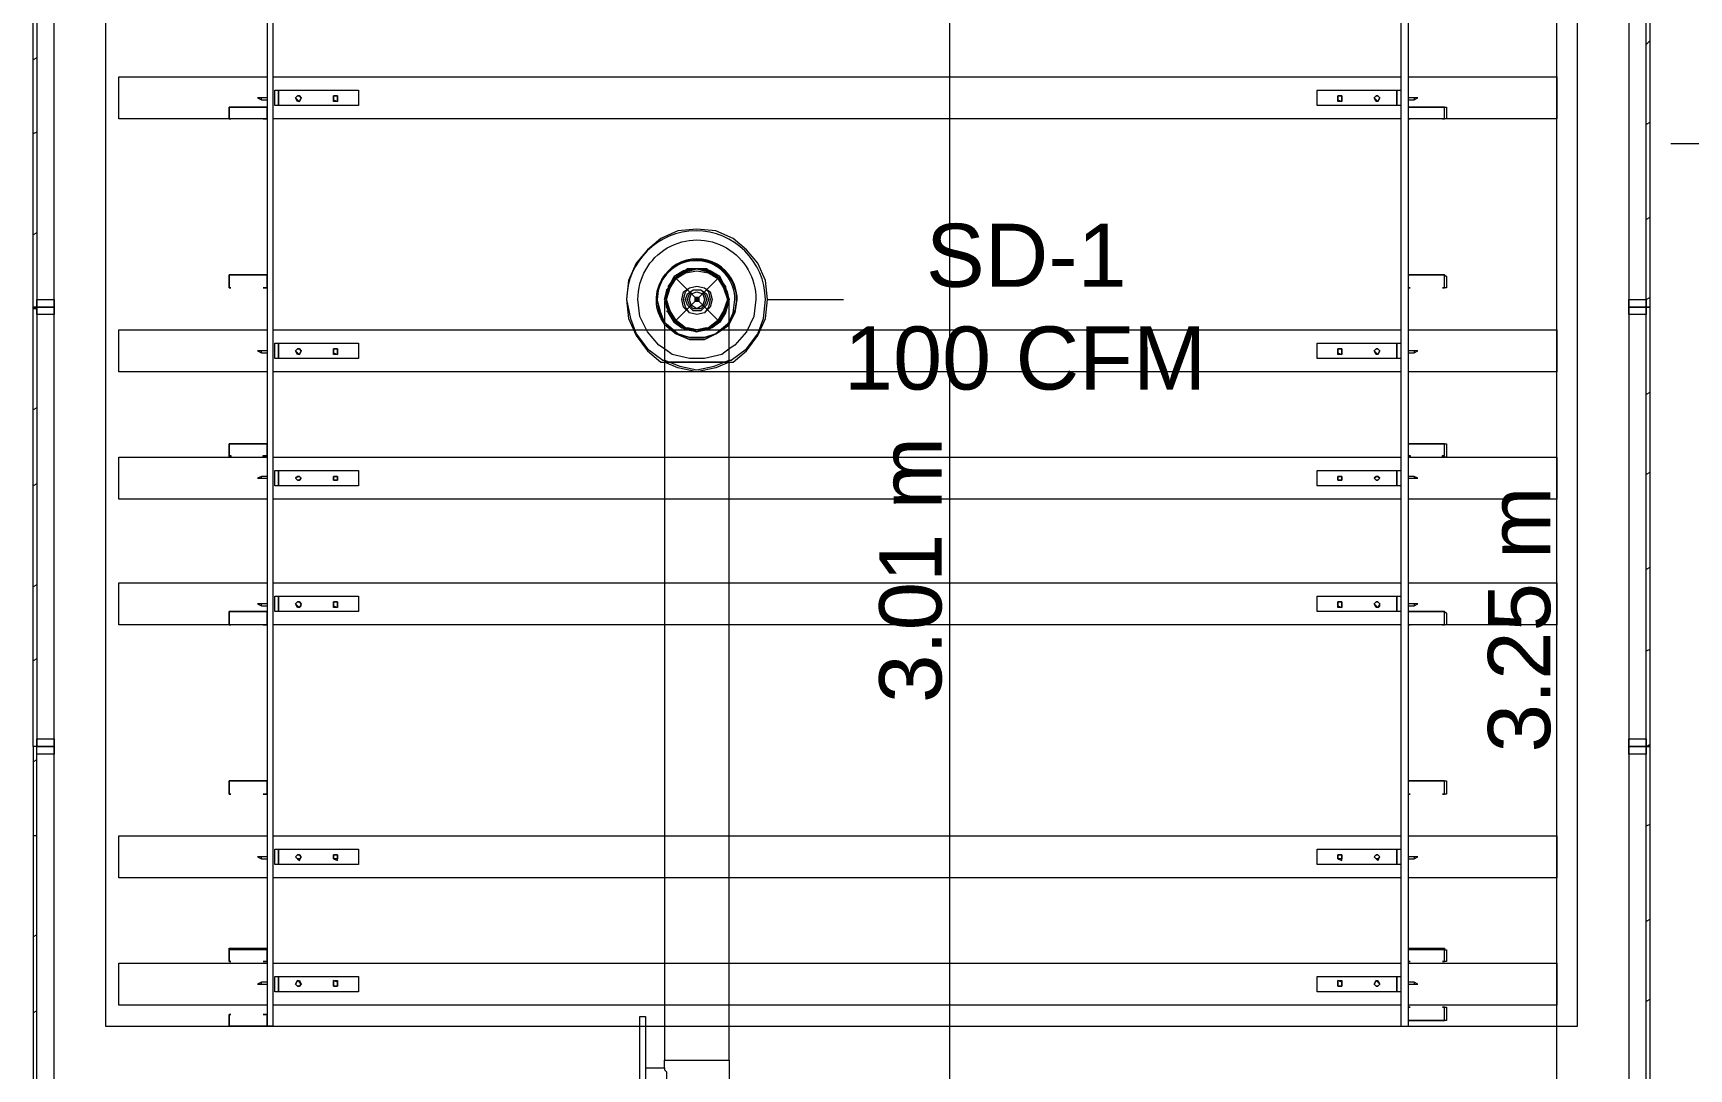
# Model space of a CAD drawing. Header units: metres. Extents: x -2 to 237, y -8 to 52.
# Drawn here: x 48.51 to 52.498, y 38.841 to 41.336 of the extents above; entities that cross this region are included whole.
import ezdxf

# ---------------------------------------------------------------- set-up
doc = ezdxf.new("R2010")
doc.units = ezdxf.units.M
doc.layers.add('HVAC - Ductos', color=5, linetype='Continuous', lineweight=0)
doc.layers.add('PDF2_Text', color=7, linetype='Continuous', lineweight=0)
doc.layers.add('PDF2_Geometry', color=7, linetype='Continuous', lineweight=0, true_color=0xaaaaaa)
doc.styles.add('PDF Helvetica', font='')
doc.styles.get('PDF Helvetica').set_extended_font_data('Helvetica')

msp = doc.modelspace()

# ---------------------------------------------------------------- linework, layer by layer
at = {"layer": 'HVAC - Ductos', "lineweight": 0}
for points in [[(50.7183, 38.3029), (50.7183, 41.7896)], [(52.1798, 38.0646), (52.1798, 41.7896)], [(52.4547, 41.0703), (53.7055, 41.0703), (55.8635, 41.0703)], [(49.9852, 38.8435), (50.031, 38.8435), (50.031, 38.8619), (50.0356, 38.8619), (50.0448, 38.8619), (50.0539, 38.8619), (50.0722, 38.8619), (50.0906, 38.8619), (50.1089, 38.8619), (50.1272, 38.8619), (50.1456, 38.8619), (50.1639, 38.8619), (50.1731, 38.8619), (50.1822, 38.8619), (50.1868, 38.8619), (50.1868, 40.5433), (50.1959, 40.5433), (50.2281, 40.5709), (50.2555, 40.6075), (50.2739, 40.6487), (50.2785, 40.6946), (50.2739, 40.7404), (50.2555, 40.7816), (50.2281, 40.8137), (50.1959, 40.8412), (50.1547, 40.8595), (50.1089, 40.8641), (50.0631, 40.8595), (50.0218, 40.8412), (49.9898, 40.8137), (49.9623, 40.7816), (49.944, 40.7404), (49.9394, 40.6946), (49.9486, 40.6487), (49.9623, 40.6121), (49.9898, 40.5755), (50.0264, 40.5479), (50.031, 40.5479)], [(50.0402, 40.7266), (50.0402, 40.7221), (50.0356, 40.7175), (50.0402, 40.7221), (50.0402, 40.7266), (50.0448, 40.7312), (50.0539, 40.7495), (50.0722, 40.7587), (50.0768, 40.7633), (50.0814, 40.7633), (50.0906, 40.7679), (50.1089, 40.7679), (50.1272, 40.7679), (50.1364, 40.7633), (50.141, 40.7633)], [(50.1639, 40.7495), (50.1364, 40.7633), (50.1089, 40.7679), (50.1272, 40.7679), (50.1456, 40.7587), (50.1639, 40.7495), (50.141, 40.7633), (50.1364, 40.7633), (50.1089, 40.7679), (50.0814, 40.7633), (50.0768, 40.7633), (50.0539, 40.7495), (50.0402, 40.7221), (50.0402, 40.7266), (50.0539, 40.7449)], [(50.0768, 40.7633), (50.0814, 40.7633)], [(50.086, 40.7633), (50.1089, 40.7679), (50.1318, 40.7633)], [(50.1364, 40.7633), (50.141, 40.7633), (50.1456, 40.7587), (50.1639, 40.7495), (50.1731, 40.7312), (50.1776, 40.7266), (50.1776, 40.7221), (50.1776, 40.7175), (50.1776, 40.7221), (50.1776, 40.7266)], [(50.0356, 40.7175), (50.031, 40.6946), (50.0402, 40.6625), (50.0539, 40.6395), (50.0722, 40.6259), (50.0906, 40.6213), (50.1089, 40.6167), (50.1364, 40.6259), (50.1639, 40.6395), (50.1731, 40.6579), (50.1822, 40.6762), (50.1822, 40.6854), (50.1868, 40.6946), (50.1822, 40.7129), (50.1731, 40.7312), (50.1639, 40.7495), (50.1776, 40.7221), (50.1868, 40.6946), (50.1776, 40.7175), (50.1822, 40.6946), (50.1776, 40.6671), (50.1776, 40.6625), (50.1639, 40.6395), (50.1456, 40.6259), (50.1272, 40.6213), (50.1089, 40.6167), (50.0814, 40.6259), (50.0539, 40.6395), (50.0448, 40.6579), (50.0356, 40.6762), (50.0356, 40.6854), (50.031, 40.6946), (50.0402, 40.6625), (50.0356, 40.6671)], [(50.0402, 40.7221), (50.031, 40.6946), (50.0356, 40.7129), (50.0448, 40.7312), (50.0539, 40.7495)], [(50.0402, 40.7221), (50.0356, 40.7129), (50.031, 40.6946), (50.0356, 40.6854)], [(50.0448, 40.7266), (50.0585, 40.7449), (50.0768, 40.7587)], [(50.141, 40.7587), (50.1593, 40.7449), (50.1731, 40.7266)], [(50.1776, 40.7221), (50.1776, 40.7266), (50.1639, 40.7449)], [(50.1822, 40.6854), (50.1868, 40.6946), (50.1822, 40.7129), (50.1776, 40.7221)], [(50.031, 40.6946), (50.031, 40.6946)], [(50.031, 40.69), (50.031, 40.6854), (50.031, 40.6671), (50.031, 40.6395), (50.031, 40.6029), (50.031, 40.5617), (50.031, 40.5433), (50.0356, 40.5433), (50.0448, 40.5433), (50.0539, 40.5433), (50.0722, 40.5433), (50.0906, 40.5433), (50.1089, 40.5433), (50.1272, 40.5433), (50.1456, 40.5433), (50.1639, 40.5433), (50.1731, 40.5433), (50.1822, 40.5433), (50.1868, 40.5433), (50.1868, 40.5846), (50.1868, 40.6259), (50.1868, 40.6579), (50.1868, 40.6808), (50.1868, 40.69)], [(50.0402, 40.6671), (50.0356, 40.6946), (50.0402, 40.7175)], [(50.1868, 40.6946), (50.1776, 40.6625), (50.1868, 40.6946)], [(50.2785, 40.6946), (50.4617, 40.6946)], [(50.0402, 40.6625), (50.0402, 40.6625)], [(50.0814, 40.6213), (50.0539, 40.6395), (50.0402, 40.6625)], [(50.1731, 40.6625), (50.1593, 40.6395), (50.141, 40.6259), (50.1364, 40.6213), (50.1089, 40.6167), (50.0814, 40.6213), (50.0768, 40.6259), (50.0585, 40.6395), (50.0448, 40.6625)], [(50.1776, 40.6625), (50.1639, 40.6395), (50.1364, 40.6213)], [(50.1776, 40.6625), (50.1776, 40.6625)], [(50.0814, 40.6213), (50.0814, 40.6213)], [(50.1318, 40.6259), (50.1089, 40.6213), (50.086, 40.6259)], [(50.1364, 40.6213), (50.1364, 40.6213)], [(50.1868, 40.5755), (50.1685, 40.5617), (50.1272, 40.5525), (50.0906, 40.5525), (50.0494, 40.5617), (50.031, 40.5755)], [(50.031, 40.5479), (50.0676, 40.5342), (50.1089, 40.5251), (50.1501, 40.5342), (50.1868, 40.5479)], [(50.1868, 40.5433), (50.1547, 40.5297), (50.1089, 40.5205), (50.0631, 40.5297), (50.031, 40.5433)], [(50.1868, 40.5433), (50.1822, 40.5433), (50.1731, 40.5433), (50.1639, 40.5433), (50.1456, 40.5433), (50.1272, 40.5433), (50.1089, 40.5433), (50.0906, 40.5433), (50.0722, 40.5433), (50.0539, 40.5433), (50.0448, 40.5433), (50.0356, 40.5433), (50.031, 40.5433)], [(50.031, 38.8435), (50.031, 38.839), (50.0356, 38.8344), (50.0356, 38.8298), (50.0356, 38.8206), (50.0356, 38.8115), (50.0356, 38.8023), (50.0356, 38.7977), (50.031, 38.7931), (50.031, 38.7886)]]:
    msp.add_lwpolyline(points, dxfattribs=at)
for points in [[(50.1868, 40.5479), (50.1914, 40.5479), (50.2281, 40.5755), (50.2555, 40.6121), (50.2693, 40.6487), (50.2739, 40.6946, 0.986375), (49.9394, 40.6946), (49.944, 40.6487), (49.9623, 40.6075), (49.9898, 40.5709), (50.0218, 40.5433), (50.031, 40.5433), (50.031, 38.8619), (50.0356, 38.8619), (50.0448, 38.8619), (50.0539, 38.8619), (50.0722, 38.8619), (50.0906, 38.8619), (50.1089, 38.8619), (50.1272, 38.8619), (50.1456, 38.8619), (50.1639, 38.8619), (50.1731, 38.8619), (50.1822, 38.8619), (50.1868, 38.8619), (50.1868, 38.7703)], [(50.031, 40.5755), (50.0173, 40.5846), (49.9898, 40.6167), (49.9714, 40.6533), (49.9669, 40.6946, -1.008107), (50.2509, 40.6946), (50.2463, 40.6533), (50.2281, 40.6167), (50.2005, 40.5846), (50.1868, 40.5755)]]:
    msp.add_lwpolyline(points, format="xyb", dxfattribs=at)
msp.add_lwpolyline([(50.1868, 40.6395), (50.1959, 40.6625), (50.2005, 40.6946, 1.372032), (50.031, 40.6395), (50.0218, 40.6625), (50.0127, 40.6946), (50.0173, 40.6625), (50.031, 40.635, -1.386499), (50.2051, 40.6946, 1.018371), (50.0127, 40.6946, -1.351828)], format="xyb", close=True, dxfattribs=at)
for points in [[(50.1776, 40.6762), (50.1731, 40.6579), (50.1593, 40.6395), (50.1456, 40.6304), (50.1272, 40.6213), (50.1089, 40.6213), (50.0906, 40.6213), (50.0722, 40.6304), (50.0585, 40.6395), (50.0448, 40.6579), (50.0356, 40.6762), (50.0356, 40.6946), (50.0356, 40.7129), (50.0448, 40.7312), (50.0585, 40.7449), (50.0722, 40.7587), (50.0906, 40.7633), (50.1089, 40.7679), (50.1272, 40.7633), (50.1456, 40.7587), (50.1593, 40.7449), (50.1731, 40.7312), (50.1776, 40.7129), (50.1822, 40.6946)], [(50.0448, 40.7221), (50.0585, 40.7449), (50.0814, 40.7587), (50.1089, 40.7633), (50.1364, 40.7587), (50.1593, 40.7449), (50.1731, 40.7221), (50.1822, 40.6946), (50.1731, 40.6671), (50.1593, 40.6441), (50.1364, 40.6259), (50.1089, 40.6213), (50.0814, 40.6259), (50.0585, 40.6441), (50.0448, 40.6671), (50.0356, 40.6946)], [(50.0722, 40.7587), (50.0906, 40.7679), (50.1089, 40.7679), (50.0814, 40.7633), (50.0539, 40.7495)], [(50.0768, 40.7129), (50.0906, 40.7221), (50.1089, 40.7266), (50.1272, 40.7221), (50.141, 40.7129), (50.1456, 40.6946), (50.141, 40.6762), (50.1272, 40.6625), (50.1089, 40.6579), (50.0906, 40.6625), (50.0768, 40.6762), (50.0722, 40.6946)], [(50.0814, 40.7129), (50.0906, 40.7221), (50.1089, 40.7266), (50.1272, 40.7221), (50.1364, 40.7129), (50.141, 40.6946), (50.1364, 40.6762), (50.1272, 40.6625), (50.1089, 40.6579), (50.0906, 40.6625), (50.0814, 40.6762), (50.0768, 40.6946)], [(50.086, 40.7083), (50.0997, 40.7175), (50.1181, 40.7175), (50.1318, 40.7083), (50.1364, 40.6946), (50.1318, 40.6808), (50.1181, 40.6671), (50.0997, 40.6671), (50.086, 40.6808), (50.0814, 40.6946)], [(50.0906, 40.7083), (50.0997, 40.7175), (50.1181, 40.7175), (50.1272, 40.7083), (50.1318, 40.6946), (50.1272, 40.6808), (50.1181, 40.6717), (50.0997, 40.6717), (50.0906, 40.6808), (50.086, 40.6946)], [(50.0952, 40.7083), (50.1089, 40.7129), (50.1227, 40.7083), (50.1272, 40.6946), (50.1227, 40.6808), (50.1089, 40.6717), (50.0952, 40.6808), (50.0906, 40.6946)], [(50.1043, 40.6992), (50.1043, 40.6946), (50.1043, 40.6992), (50.1135, 40.6992), (50.1135, 40.6946), (50.1135, 40.6992)], [(50.1135, 40.69), (50.1135, 40.6946), (50.1135, 40.69), (50.1043, 40.69), (50.1043, 40.6946), (50.1043, 40.69)], [(50.1868, 40.635), (50.2005, 40.6625), (50.2051, 40.6946), (50.2005, 40.6625)], [(50.0356, 40.635), (50.0631, 40.6121), (50.0906, 40.6029), (50.1272, 40.6029), (50.1547, 40.6121), (50.1822, 40.635), (50.1868, 40.6395), (50.1822, 40.635), (50.1547, 40.6121), (50.1272, 40.6029), (50.0906, 40.6029), (50.0631, 40.6121), (50.0356, 40.635), (50.031, 40.6395)], [(50.1822, 40.6304), (50.1547, 40.6121), (50.1272, 40.5983), (50.0906, 40.5983), (50.0585, 40.6121), (50.0356, 40.6304), (50.031, 40.635), (50.0356, 40.6304), (50.0585, 40.6121), (50.0906, 40.5983), (50.1272, 40.5983), (50.1547, 40.6121), (50.1822, 40.6304), (50.1868, 40.635)], [(49.9714, 38.9673), (49.9852, 38.9673), (49.9852, 38.7886), (49.9714, 38.7886)]]:
    msp.add_lwpolyline(points, close=True, dxfattribs=at)
at = {"layer": 'PDF2_Geometry', "lineweight": 0}
for points in [[(52.3539, 42.7884), (52.3539, 37.5011), (52.3402, 37.5011), (52.3402, 34.5276), (52.3402, 37.5011), (52.2486, 37.5011), (52.2486, 34.5276), (52.2486, 37.5011), (52.2302, 37.5011), (52.2302, 34.5276), (52.2256, 34.5368), (48.6885, 34.5368), (48.6885, 37.5011), (48.684, 37.5011), (48.684, 34.5276), (48.684, 37.5057), (48.5603, 37.5057), (48.5603, 42.7884)], [(49.0872, 42.7884), (49.0735, 42.7884), (48.6885, 42.7884), (49.0735, 42.7884), (49.0735, 38.9443), (48.9818, 38.9443), (48.9818, 38.9719), (48.9818, 38.9443)], [(49.0872, 42.7884), (49.0872, 38.9443), (49.0735, 38.9443)], [(52.4043, 41.3177), (52.3952, 41.3085)], [(48.5191, 41.2764), (48.5099, 41.2719)], [(49.0735, 41.1298), (48.7161, 41.1298), (48.7161, 41.2306), (49.0735, 41.2306)], [(49.0872, 41.2306), (51.8041, 41.2306)], [(51.8225, 41.2306), (52.1798, 41.2306), (52.1798, 41.1298), (51.8225, 41.1298)], [(49.0735, 41.1802), (49.0597, 41.1802), (49.0505, 41.1802), (49.0597, 41.1757), (49.0735, 41.1757)], [(49.0597, 41.1757), (49.0597, 41.1802)], [(49.1009, 41.1848), (49.1009, 41.1848)], [(49.1009, 41.1757), (49.1009, 41.1711)], [(51.795, 41.1848), (51.795, 41.1848)], [(51.795, 41.1711), (51.795, 41.1757)], [(51.8225, 41.1757), (51.8362, 41.1757), (51.8454, 41.1802), (51.8362, 41.1802), (51.8225, 41.1802)], [(51.8362, 41.1802), (51.8362, 41.1757)], [(51.8362, 41.1802), (51.8362, 41.1802)], [(48.9818, 41.1573), (48.9818, 41.1573)], [(48.9818, 41.1573), (48.9818, 41.1573)], [(48.9864, 41.1298), (48.9864, 41.1298)], [(49.0643, 41.1298), (49.0643, 41.1298)], [(49.0735, 41.1573), (49.0735, 41.1573)], [(49.0735, 41.1573), (49.0735, 41.1573)], [(51.8041, 41.1298), (49.0872, 41.1298)], [(51.827, 41.1298), (51.827, 41.1298)], [(51.9049, 41.1298), (51.9049, 41.1298)], [(51.9095, 41.1573), (51.9095, 41.1573)], [(52.4043, 41.1207), (52.3952, 41.1161)], [(48.5191, 41.0977), (48.5099, 41.0932)], [(52.4043, 40.8916), (52.3952, 40.887)], [(48.5191, 40.8549), (48.5099, 40.8504)], [(48.9864, 40.7221), (48.9864, 40.7221)], [(49.0643, 40.7221), (49.0643, 40.7221)], [(51.827, 40.7221), (51.827, 40.7221)], [(51.9049, 40.7221), (51.9049, 40.7221)], [(52.3952, 40.6946), (52.3952, 40.6762), (52.3952, 40.6579), (52.3539, 40.6579), (52.3539, 40.6762), (52.3952, 40.6762), (52.3539, 40.6762), (52.3539, 40.6946), (52.3952, 40.6946), (52.4043, 40.6992)], [(48.5191, 40.6717), (48.5099, 40.6717)], [(52.3952, 39.6179), (52.3952, 39.5996), (52.3539, 39.5996), (52.3539, 39.6179), (52.3539, 39.6362), (52.3952, 39.6362), (52.3952, 39.6179), (52.3539, 39.6179), (52.3952, 39.6179), (52.3952, 40.6762), (52.4043, 40.6762), (52.4043, 39.6179), (52.3952, 39.6179), (52.4043, 39.6224)], [(49.0735, 40.5205), (48.7161, 40.5205), (48.7161, 40.6213), (49.0735, 40.6213)], [(49.0872, 40.6213), (51.8041, 40.6213)], [(51.8225, 40.6213), (52.1798, 40.6213), (52.1798, 40.5205), (51.8225, 40.5205)], [(49.0735, 40.5709), (49.0597, 40.5709), (49.0505, 40.5709), (49.0597, 40.5663), (49.0735, 40.5663)], [(49.0597, 40.5663), (49.0597, 40.5709)], [(49.1009, 40.5755), (49.1009, 40.5755)], [(49.1009, 40.5663), (49.1009, 40.5617)], [(51.795, 40.5755), (51.795, 40.5755)], [(51.795, 40.5617), (51.795, 40.5663)], [(51.8225, 40.5663), (51.8362, 40.5663), (51.8454, 40.5709), (51.8362, 40.5709), (51.8225, 40.5709)], [(51.8362, 40.5709), (51.8362, 40.5663)], [(51.8362, 40.5709), (51.8362, 40.5709)], [(51.8041, 40.5205), (49.0872, 40.5205)], [(52.4043, 40.47), (52.3952, 40.4655)], [(48.5191, 40.4334), (48.5099, 40.4289)], [(48.9818, 40.3464), (48.9818, 40.3464)], [(48.9818, 40.3464), (48.9818, 40.3464)], [(49.0735, 40.3464), (49.0735, 40.3464)], [(49.0735, 40.3464), (49.0735, 40.3464)], [(51.9095, 40.3464), (51.9095, 40.3464)], [(49.0735, 40.2135), (48.7161, 40.2135), (48.7161, 40.3143), (49.0735, 40.3143)], [(49.0872, 40.3143), (51.8041, 40.3143)], [(51.8225, 40.3188), (51.827, 40.3188), (51.827, 40.3143), (51.8225, 40.3143), (52.1798, 40.3143), (52.1798, 40.2135), (51.8225, 40.2135)], [(48.5191, 40.2502), (48.5099, 40.2456)], [(49.0735, 40.2684), (49.0597, 40.2684), (49.0505, 40.2639), (49.0597, 40.2639), (49.0735, 40.2639)], [(49.0597, 40.2639), (49.0597, 40.2684)], [(49.1009, 40.273), (49.1009, 40.2684)], [(49.1009, 40.2593), (49.1009, 40.2593)], [(51.795, 40.2684), (51.795, 40.273)], [(51.795, 40.2593), (51.795, 40.2593)], [(51.8225, 40.2639), (51.8362, 40.2639), (51.8454, 40.2639), (51.8362, 40.2684), (51.8225, 40.2684)], [(51.8362, 40.2684), (51.8362, 40.2639)], [(51.8362, 40.2639), (51.8362, 40.2639)], [(52.4043, 40.2776), (52.3952, 40.273)], [(51.8041, 40.2135), (49.0872, 40.2135)], [(52.4043, 40.0485), (52.3952, 40.0439)], [(48.5191, 40.0073), (48.5099, 40.0027)], [(49.0735, 39.9111), (48.7161, 39.9111), (48.7161, 40.0119), (49.0735, 40.0119)], [(49.0872, 40.0119), (51.8041, 40.0119)], [(51.8225, 40.0119), (52.1798, 40.0119), (52.1798, 39.9111), (51.8225, 39.9111)], [(49.1009, 39.9661), (49.1009, 39.9661)], [(51.795, 39.9661), (51.795, 39.9661)], [(49.0735, 39.9615), (49.0597, 39.9615), (49.0505, 39.9615), (49.0597, 39.9569), (49.0735, 39.9569)], [(49.0597, 39.9569), (49.0597, 39.9615)], [(49.1009, 39.9569), (49.1009, 39.9523)], [(51.795, 39.9523), (51.795, 39.9569)], [(51.8225, 39.9569), (51.8362, 39.9569), (51.8454, 39.9615), (51.8362, 39.9615), (51.8225, 39.9615)], [(51.8362, 39.9615), (51.8362, 39.9569)], [(51.8362, 39.9615), (51.8362, 39.9615)], [(48.9864, 39.9111), (48.9864, 39.9111)], [(49.0643, 39.9111), (49.0643, 39.9111)], [(51.8041, 39.9111), (49.0872, 39.9111)], [(51.827, 39.9111), (51.827, 39.9111)], [(51.9049, 39.9111), (51.9049, 39.9111)], [(52.4043, 39.8515), (52.3952, 39.847)], [(48.5191, 39.8286), (48.5099, 39.824)], [(48.5191, 36.5848), (48.5099, 36.5848), (48.5099, 37.5011), (48.5099, 38.5595), (48.5191, 38.5595), (48.5191, 39.6179), (48.5099, 39.6179), (48.5099, 38.5595), (48.5191, 38.5595)], [(52.3952, 38.5595), (52.3952, 39.6179), (52.4043, 39.6179)], [(52.4043, 39.6179), (52.4043, 38.5595)], [(48.5191, 39.5858), (48.5099, 39.5812)], [(48.9818, 39.5354), (48.9818, 39.5354)], [(48.9818, 39.5354), (48.9818, 39.5354)], [(49.0735, 39.5354), (49.0735, 39.5354)], [(49.0735, 39.5354), (49.0735, 39.5354)], [(51.9095, 39.5354), (51.9095, 39.5354)], [(48.9864, 39.5033), (48.9864, 39.5033)], [(49.0643, 39.5033), (49.0643, 39.5033)], [(51.827, 39.5033), (51.827, 39.5033)], [(51.9049, 39.5033), (51.9049, 39.5033)], [(52.4043, 39.43), (52.3952, 39.4255)], [(48.5191, 39.4025), (48.5099, 39.4025)], [(49.0735, 39.3017), (48.7161, 39.3017), (48.7161, 39.4025), (49.0735, 39.4025)], [(49.0872, 39.4025), (51.8041, 39.4025)], [(51.8225, 39.4025), (52.1798, 39.4025), (52.1798, 39.3017), (51.8225, 39.3017)], [(49.0735, 39.3521), (49.0597, 39.3521), (49.0505, 39.3521), (49.0597, 39.3475), (49.0735, 39.3475)], [(49.0597, 39.3475), (49.0597, 39.3521)], [(49.1009, 39.3567), (49.1009, 39.3567)], [(49.1009, 39.3475), (49.1009, 39.343)], [(51.795, 39.3567), (51.795, 39.3567)], [(51.795, 39.343), (51.795, 39.3475)], [(51.8225, 39.3475), (51.8362, 39.3475), (51.8454, 39.3521), (51.8362, 39.3521), (51.8225, 39.3521)], [(51.8362, 39.3521), (51.8362, 39.3475)], [(51.8362, 39.3521), (51.8362, 39.3521)], [(51.8041, 39.3017), (49.0872, 39.3017)], [(52.4043, 39.201), (52.3952, 39.1964)], [(48.5191, 39.1643), (48.5099, 39.1597)], [(48.9818, 39.1276), (48.9818, 39.1276)], [(49.0735, 39.1276), (49.0735, 39.1276)], [(51.8225, 39.1322), (51.9095, 39.1322), (51.9095, 39.1276), (51.9141, 39.1276), (51.9141, 39.1001), (51.9049, 39.1001), (51.9095, 39.1001), (51.9095, 39.1276), (51.8225, 39.1276)], [(51.9095, 39.1276), (51.9095, 39.1276)], [(49.0735, 38.9947), (48.7161, 38.9947), (48.7161, 39.0955), (49.0735, 39.0955)], [(48.9864, 39.1001), (48.9864, 39.1001)], [(49.0643, 39.1001), (49.0643, 39.1001)], [(49.0872, 39.0955), (51.8041, 39.0955)], [(51.8225, 39.0955), (52.1798, 39.0955), (52.1798, 38.9947), (51.8225, 38.9947)], [(51.827, 39.1001), (51.827, 39.1001)], [(51.9049, 39.1001), (51.9049, 39.1001)], [(49.0735, 39.0498), (49.0597, 39.0498), (49.0505, 39.0452), (49.0597, 39.0452), (49.0735, 39.0452)], [(49.0597, 39.0452), (49.0597, 39.0498)], [(49.1009, 39.0544), (49.1009, 39.0498)], [(51.795, 39.0498), (51.795, 39.0544)], [(51.8225, 39.0452), (51.8362, 39.0452), (51.8454, 39.0452), (51.8362, 39.0498), (51.8225, 39.0498)], [(51.8362, 39.0498), (51.8362, 39.0452)], [(49.1009, 39.0406), (49.1009, 39.0406)], [(51.795, 39.0406), (51.795, 39.0406)], [(51.8362, 39.0452), (51.8362, 39.0452)], [(52.4043, 39.0085), (52.3952, 39.0039)], [(48.5191, 38.981), (48.5099, 38.9764)], [(48.9864, 38.9719), (48.9864, 38.9719)], [(49.0643, 38.9719), (49.0643, 38.9719)], [(51.8041, 38.9947), (49.0872, 38.9947)], [(51.827, 38.9901), (51.827, 38.9901)], [(51.9049, 38.9901), (51.9049, 38.9901)], [(48.9818, 38.9443), (48.9818, 38.9443)], [(48.9818, 38.9443), (48.9818, 38.9443)], [(49.0735, 38.9443), (49.0735, 38.9443)], [(49.0735, 38.9443), (49.0735, 38.9443)], [(51.9095, 38.9581), (51.9095, 38.9581)]]:
    msp.add_lwpolyline(points, dxfattribs=at)
for points in [[(52.2302, 38.9443), (52.2302, 42.7884), (48.684, 42.7884), (48.684, 38.9443)], [(52.1524, 42.7884), (51.8225, 42.7884), (51.8041, 42.7884), (49.0872, 42.7884), (51.8041, 42.7884), (51.8041, 38.9443), (51.8225, 38.9443), (51.8225, 42.7884)], [(48.5191, 40.6762), (48.5099, 40.6762), (48.5099, 41.7346), (48.5191, 41.7346)], [(52.4043, 40.6762), (52.3952, 40.6762), (52.3952, 41.7346), (52.4043, 41.7346)], [(49.0918, 41.1985), (49.1009, 41.1985), (49.2934, 41.1985), (49.2934, 41.1619), (49.1009, 41.1619), (49.0918, 41.1619)], [(49.1009, 41.1985), (49.1009, 41.1619)], [(49.1009, 41.1802), (49.1009, 41.1757), (49.1009, 41.1711), (49.1009, 41.1757), (49.1009, 41.1802), (49.1009, 41.1848), (49.1009, 41.1802), (49.1009, 41.1711), (49.1009, 41.1802), (49.1009, 41.1848)], [(49.1421, 41.1802), (49.1467, 41.1757), (49.1513, 41.1711), (49.1559, 41.1802), (49.1513, 41.1848), (49.1467, 41.1848)], [(49.1559, 41.1802), (49.1513, 41.1711), (49.1467, 41.1711), (49.1421, 41.1802), (49.1467, 41.1848), (49.1513, 41.1848)], [(49.2338, 41.1802), (49.2338, 41.1757), (49.2429, 41.1711), (49.2429, 41.1802), (49.2429, 41.1848), (49.2338, 41.1848)], [(49.2429, 41.1802), (49.2429, 41.1711), (49.2338, 41.1711), (49.2338, 41.1802), (49.2338, 41.1848), (49.2429, 41.1848)], [(51.8041, 41.1985), (51.8041, 41.1619), (51.795, 41.1619), (51.6026, 41.1619), (51.6026, 41.1985), (51.795, 41.1985)], [(51.653, 41.1802), (51.653, 41.1757), (51.6621, 41.1711), (51.6621, 41.1802), (51.6621, 41.1848), (51.653, 41.1848)], [(51.6621, 41.1802), (51.6621, 41.1711), (51.653, 41.1711), (51.653, 41.1802), (51.653, 41.1848), (51.6621, 41.1848)], [(51.74, 41.1802), (51.7446, 41.1757), (51.7492, 41.1711), (51.7538, 41.1802), (51.7492, 41.1848), (51.7446, 41.1848)], [(51.7538, 41.1802), (51.7492, 41.1711), (51.7446, 41.1711), (51.74, 41.1802), (51.7446, 41.1848), (51.7492, 41.1848)], [(51.795, 41.1985), (51.795, 41.1619)], [(51.795, 41.1802), (51.795, 41.1757), (51.795, 41.1711), (51.795, 41.1757), (51.795, 41.1802), (51.795, 41.1848), (51.795, 41.1802), (51.795, 41.1711), (51.795, 41.1802), (51.795, 41.1848)], [(48.9818, 41.1573), (49.0735, 41.1573), (49.0735, 41.1298), (49.0643, 41.1298), (49.0735, 41.1298), (49.0735, 41.1573), (48.9818, 41.1573), (48.9818, 41.1298)], [(48.9864, 41.1298), (48.9818, 41.1298)], [(51.9049, 41.1298), (51.9095, 41.1298), (51.9095, 41.1573), (51.8225, 41.1573), (51.9095, 41.1573), (51.9141, 41.1573), (51.9141, 41.1298)], [(51.827, 41.1298), (51.8225, 41.1298)], [(48.9818, 40.7495), (48.9818, 40.7541), (49.0735, 40.7541), (49.0735, 40.7495), (49.0735, 40.7221), (49.0643, 40.7221), (49.0735, 40.7221), (49.0735, 40.7495), (49.0735, 40.7541), (48.9818, 40.7541), (48.9818, 40.7495), (48.9818, 40.7221)], [(48.9864, 40.7221), (48.9818, 40.7221)], [(51.9049, 40.7221), (51.9095, 40.7221), (51.9095, 40.7495), (51.9095, 40.7541), (51.8225, 40.7541), (51.9095, 40.7541), (51.9141, 40.7495), (51.9141, 40.7221)], [(51.827, 40.7221), (51.8225, 40.7221)], [(48.5603, 40.6762), (48.5191, 40.6762), (48.5191, 40.6946), (48.5603, 40.6946)], [(48.5191, 39.6179), (48.5099, 39.6179), (48.5099, 40.6762), (48.5191, 40.6762)], [(48.5603, 40.6579), (48.5191, 40.6579), (48.5191, 40.6762), (48.5603, 40.6762)], [(49.0918, 40.5892), (49.1009, 40.5892), (49.2934, 40.5892), (49.2934, 40.5525), (49.1009, 40.5525), (49.0918, 40.5525)], [(49.1009, 40.5892), (49.1009, 40.5525)], [(49.1009, 40.5709), (49.1009, 40.5617), (49.1009, 40.5709), (49.1009, 40.5755), (49.1009, 40.5709), (49.1009, 40.5617), (49.1009, 40.5709), (49.1009, 40.5755)], [(49.1421, 40.5709), (49.1467, 40.5663), (49.1513, 40.5617), (49.1559, 40.5709), (49.1513, 40.5755), (49.1467, 40.5755)], [(49.1559, 40.5709), (49.1513, 40.5617), (49.1467, 40.5617), (49.1421, 40.5709), (49.1467, 40.5755), (49.1513, 40.5755)], [(49.2338, 40.5709), (49.2338, 40.5663), (49.2429, 40.5617), (49.2429, 40.5709), (49.2429, 40.5755), (49.2338, 40.5755)], [(49.2429, 40.5709), (49.2429, 40.5617), (49.2338, 40.5617), (49.2338, 40.5709), (49.2338, 40.5755), (49.2429, 40.5755)], [(51.8041, 40.5892), (51.8041, 40.5525), (51.795, 40.5525), (51.6026, 40.5525), (51.6026, 40.5892), (51.795, 40.5892)], [(51.653, 40.5709), (51.653, 40.5663), (51.6621, 40.5617), (51.6621, 40.5709), (51.6621, 40.5755), (51.653, 40.5755)], [(51.6621, 40.5709), (51.6621, 40.5617), (51.653, 40.5617), (51.653, 40.5709), (51.653, 40.5755), (51.6621, 40.5755)], [(51.74, 40.5709), (51.7446, 40.5663), (51.7492, 40.5617), (51.7538, 40.5709), (51.7492, 40.5755), (51.7446, 40.5755)], [(51.7538, 40.5709), (51.7492, 40.5617), (51.7446, 40.5617), (51.74, 40.5709), (51.7446, 40.5755), (51.7492, 40.5755)], [(51.795, 40.5892), (51.795, 40.5525)], [(51.795, 40.5709), (51.795, 40.5617), (51.795, 40.5709), (51.795, 40.5755), (51.795, 40.5709), (51.795, 40.5617), (51.795, 40.5709), (51.795, 40.5755)], [(48.9818, 40.3464), (49.0735, 40.3464), (49.0735, 40.3143), (49.0643, 40.3143), (49.0643, 40.3188), (49.0735, 40.3188), (49.0735, 40.3464), (48.9818, 40.3464), (48.9818, 40.3188), (48.9864, 40.3188), (48.9864, 40.3143), (48.9818, 40.3143)], [(51.9049, 40.3143), (51.9049, 40.3188), (51.9095, 40.3188), (51.9095, 40.3464), (51.8225, 40.3464), (51.9095, 40.3464), (51.9141, 40.3464), (51.9141, 40.3143)], [(49.0918, 40.2822), (49.1009, 40.2822), (49.2934, 40.2822), (49.2934, 40.2456), (49.1009, 40.2456), (49.0918, 40.2456)], [(49.1009, 40.2822), (49.1009, 40.2456)], [(49.1009, 40.2639), (49.1009, 40.2593), (49.1009, 40.2639), (49.1009, 40.2684), (49.1009, 40.273), (49.1009, 40.2684), (49.1009, 40.2639), (49.1009, 40.2593), (49.1009, 40.2639), (49.1009, 40.2684)], [(49.1421, 40.2639), (49.1467, 40.2593), (49.1513, 40.2593), (49.1559, 40.2639), (49.1513, 40.2684), (49.1467, 40.2684)], [(49.1559, 40.2639), (49.1513, 40.2593), (49.1467, 40.2593), (49.1421, 40.2639), (49.1467, 40.2684), (49.1513, 40.2684)], [(49.2338, 40.2639), (49.2338, 40.2593), (49.2429, 40.2593), (49.2429, 40.2639), (49.2429, 40.2684), (49.2338, 40.2684)], [(49.2429, 40.2639), (49.2429, 40.2593), (49.2338, 40.2593), (49.2338, 40.2639), (49.2338, 40.2684), (49.2429, 40.2684)], [(51.8041, 40.2822), (51.8041, 40.2456), (51.795, 40.2456), (51.6026, 40.2456), (51.6026, 40.2822), (51.795, 40.2822)], [(51.653, 40.2639), (51.653, 40.2593), (51.6621, 40.2593), (51.6621, 40.2639), (51.6621, 40.2684), (51.653, 40.2684)], [(51.6621, 40.2639), (51.6621, 40.2593), (51.653, 40.2593), (51.653, 40.2639), (51.653, 40.2684), (51.6621, 40.2684)], [(51.74, 40.2639), (51.7446, 40.2593), (51.7492, 40.2593), (51.7538, 40.2639), (51.7492, 40.2684), (51.7446, 40.2684)], [(51.7538, 40.2639), (51.7492, 40.2593), (51.7446, 40.2593), (51.74, 40.2639), (51.7446, 40.2684), (51.7492, 40.2684)], [(51.795, 40.2822), (51.795, 40.2456)], [(51.795, 40.2639), (51.795, 40.2593), (51.795, 40.2639), (51.795, 40.2684), (51.795, 40.273), (51.795, 40.2684), (51.795, 40.2639), (51.795, 40.2593), (51.795, 40.2639), (51.795, 40.2684)], [(49.0918, 39.9798), (49.1009, 39.9798), (49.2934, 39.9798), (49.2934, 39.9432), (49.1009, 39.9432), (49.0918, 39.9432)], [(49.1009, 39.9798), (49.1009, 39.9432)], [(49.1009, 39.9615), (49.1009, 39.9523), (49.1009, 39.9615), (49.1009, 39.9661), (49.1009, 39.9615), (49.1009, 39.9523), (49.1009, 39.9615), (49.1009, 39.9661)], [(49.1421, 39.9615), (49.1467, 39.9569), (49.1513, 39.9523), (49.1559, 39.9569), (49.1559, 39.9615), (49.1513, 39.9661), (49.1467, 39.9661)], [(49.1559, 39.9615), (49.1513, 39.9523), (49.1467, 39.9523), (49.1421, 39.9615), (49.1467, 39.9661), (49.1513, 39.9661)], [(49.2338, 39.9615), (49.2338, 39.9569), (49.2429, 39.9523), (49.2429, 39.9569), (49.2429, 39.9615), (49.2429, 39.9661), (49.2338, 39.9661)], [(49.2429, 39.9615), (49.2429, 39.9523), (49.2338, 39.9523), (49.2338, 39.9615), (49.2338, 39.9661), (49.2429, 39.9661)], [(51.8041, 39.9798), (51.8041, 39.9432), (51.795, 39.9432), (51.6026, 39.9432), (51.6026, 39.9798), (51.795, 39.9798)], [(51.653, 39.9615), (51.653, 39.9569), (51.6621, 39.9523), (51.6621, 39.9569), (51.6621, 39.9615), (51.6621, 39.9661), (51.653, 39.9661)], [(51.6621, 39.9615), (51.6621, 39.9523), (51.653, 39.9523), (51.653, 39.9615), (51.653, 39.9661), (51.6621, 39.9661)], [(51.74, 39.9615), (51.7446, 39.9569), (51.7492, 39.9523), (51.7538, 39.9569), (51.7538, 39.9615), (51.7492, 39.9661), (51.7446, 39.9661)], [(51.7538, 39.9615), (51.7492, 39.9523), (51.7446, 39.9523), (51.74, 39.9615), (51.7446, 39.9661), (51.7492, 39.9661)], [(51.795, 39.9798), (51.795, 39.9432)], [(51.795, 39.9615), (51.795, 39.9523), (51.795, 39.9615), (51.795, 39.9661), (51.795, 39.9615), (51.795, 39.9523), (51.795, 39.9615), (51.795, 39.9661)], [(48.9818, 39.9386), (48.9818, 39.9432), (49.0735, 39.9432), (49.0735, 39.9386), (49.0735, 39.9111), (49.0643, 39.9111), (49.0735, 39.9111), (49.0735, 39.9386), (49.0735, 39.9432), (48.9818, 39.9432), (48.9818, 39.9386), (48.9818, 39.9111)], [(51.9049, 39.9111), (51.9095, 39.9111), (51.9095, 39.9386), (51.9095, 39.9432), (51.8225, 39.9432), (51.9095, 39.9432), (51.9141, 39.9386), (51.9141, 39.9111)], [(48.9864, 39.9111), (48.9818, 39.9111)], [(51.827, 39.9111), (51.8225, 39.9111)], [(48.5603, 39.6179), (48.5191, 39.6179), (48.5191, 39.6362), (48.5603, 39.6362)], [(48.5603, 39.5996), (48.5191, 39.5996), (48.5191, 39.6179), (48.5603, 39.6179)], [(48.9818, 39.5354), (49.0735, 39.5354), (49.0735, 39.5033), (49.0643, 39.5033), (49.0735, 39.5033), (49.0735, 39.5354), (48.9818, 39.5354), (48.9818, 39.5033)], [(51.9049, 39.5033), (51.9095, 39.5033), (51.9095, 39.5354), (51.8225, 39.5354), (51.9095, 39.5354), (51.9141, 39.5354), (51.9141, 39.5033)], [(48.9864, 39.5033), (48.9818, 39.5033)], [(51.827, 39.5033), (51.8225, 39.5033)], [(49.0918, 39.3704), (49.1009, 39.3704), (49.2934, 39.3704), (49.2934, 39.3338), (49.1009, 39.3338), (49.0918, 39.3338)], [(49.1009, 39.3704), (49.1009, 39.3338)], [(51.8041, 39.3704), (51.8041, 39.3338), (51.795, 39.3338), (51.6026, 39.3338), (51.6026, 39.3704), (51.795, 39.3704)], [(51.795, 39.3704), (51.795, 39.3338)], [(49.1009, 39.3521), (49.1009, 39.3475), (49.1009, 39.343), (49.1009, 39.3475), (49.1009, 39.3521), (49.1009, 39.3567), (49.1009, 39.3521), (49.1009, 39.3475), (49.1009, 39.3521), (49.1009, 39.3567)], [(49.1421, 39.3521), (49.1467, 39.3475), (49.1513, 39.343), (49.1559, 39.3521), (49.1513, 39.3567), (49.1467, 39.3567)], [(49.1559, 39.3521), (49.1513, 39.3475), (49.1467, 39.3475), (49.1421, 39.3521), (49.1467, 39.3567), (49.1513, 39.3567)], [(49.2338, 39.3521), (49.2338, 39.3475), (49.2429, 39.343), (49.2429, 39.3521), (49.2429, 39.3567), (49.2338, 39.3567)], [(49.2429, 39.3521), (49.2429, 39.3475), (49.2338, 39.3475), (49.2338, 39.3521), (49.2338, 39.3567), (49.2429, 39.3567)], [(51.653, 39.3521), (51.653, 39.3475), (51.6621, 39.343), (51.6621, 39.3521), (51.6621, 39.3567), (51.653, 39.3567)], [(51.6621, 39.3521), (51.6621, 39.3475), (51.653, 39.3475), (51.653, 39.3521), (51.653, 39.3567), (51.6621, 39.3567)], [(51.74, 39.3521), (51.7446, 39.3475), (51.7492, 39.343), (51.7538, 39.3521), (51.7492, 39.3567), (51.7446, 39.3567)], [(51.7538, 39.3521), (51.7492, 39.3475), (51.7446, 39.3475), (51.74, 39.3521), (51.7446, 39.3567), (51.7492, 39.3567)], [(51.795, 39.3521), (51.795, 39.3475), (51.795, 39.343), (51.795, 39.3475), (51.795, 39.3521), (51.795, 39.3567), (51.795, 39.3521), (51.795, 39.3475), (51.795, 39.3521), (51.795, 39.3567)], [(48.9818, 39.1276), (48.9818, 39.1322), (49.0735, 39.1322), (49.0735, 39.1276), (49.0735, 39.1001), (49.0643, 39.1001), (49.0735, 39.1001), (49.0735, 39.1276), (48.9818, 39.1276), (48.9818, 39.1001)], [(48.9864, 39.1001), (48.9818, 39.1001)], [(51.827, 39.1001), (51.8225, 39.1001)], [(49.0918, 39.0635), (49.1009, 39.0635), (49.2934, 39.0635), (49.2934, 39.0268), (49.1009, 39.0268), (49.0918, 39.0268)], [(49.1009, 39.0635), (49.1009, 39.0268)], [(49.1009, 39.0452), (49.1009, 39.0406), (49.1009, 39.0452), (49.1009, 39.0498), (49.1009, 39.0544), (49.1009, 39.0498), (49.1009, 39.0452), (49.1009, 39.0406), (49.1009, 39.0452), (49.1009, 39.0544)], [(49.1421, 39.0452), (49.1467, 39.0406), (49.1513, 39.0406), (49.1559, 39.0452), (49.1513, 39.0498), (49.1467, 39.0544)], [(49.1559, 39.0452), (49.1513, 39.0406), (49.1467, 39.0406), (49.1421, 39.0452), (49.1467, 39.0544), (49.1513, 39.0544)], [(49.2338, 39.0452), (49.2338, 39.0406), (49.2429, 39.0406), (49.2429, 39.0452), (49.2429, 39.0498), (49.2338, 39.0544)], [(49.2429, 39.0452), (49.2429, 39.0406), (49.2338, 39.0406), (49.2338, 39.0452), (49.2338, 39.0544), (49.2429, 39.0544)], [(51.8041, 39.0635), (51.8041, 39.0268), (51.795, 39.0268), (51.6026, 39.0268), (51.6026, 39.0635), (51.795, 39.0635)], [(51.653, 39.0452), (51.653, 39.0406), (51.6621, 39.0406), (51.6621, 39.0452), (51.6621, 39.0498), (51.653, 39.0544)], [(51.6621, 39.0452), (51.6621, 39.0406), (51.653, 39.0406), (51.653, 39.0452), (51.653, 39.0544), (51.6621, 39.0544)], [(51.74, 39.0452), (51.7446, 39.0406), (51.7492, 39.0406), (51.7538, 39.0452), (51.7492, 39.0498), (51.7446, 39.0544)], [(51.7538, 39.0452), (51.7492, 39.0406), (51.7446, 39.0406), (51.74, 39.0452), (51.7446, 39.0544), (51.7492, 39.0544)], [(51.795, 39.0635), (51.795, 39.0268)], [(51.795, 39.0452), (51.795, 39.0406), (51.795, 39.0452), (51.795, 39.0498), (51.795, 39.0544), (51.795, 39.0498), (51.795, 39.0452), (51.795, 39.0406), (51.795, 39.0452), (51.795, 39.0544)], [(48.9864, 38.9719), (48.9818, 38.9719)], [(49.0735, 38.9719), (49.0643, 38.9719), (49.0735, 38.9719), (49.0735, 38.9443)], [(51.9141, 38.9581), (51.9095, 38.9581), (51.8225, 38.9581), (51.9095, 38.9581), (51.9095, 38.9901), (51.9049, 38.9901), (51.9141, 38.9901)], [(51.827, 38.9901), (51.8225, 38.9901)]]:
    msp.add_lwpolyline(points, close=True, dxfattribs=at)
at = {"layer": 'PDF2_Geometry', "color": 8, "lineweight": 0, "true_color": 0x808080}
msp.add_lwpolyline([(50.1685, 40.7404), (50.1318, 40.7679), (50.086, 40.7679), (50.0494, 40.7404), (50.031, 40.6946), (50.0494, 40.6487), (50.086, 40.6213), (50.1318, 40.6213), (50.1685, 40.6487), (50.1868, 40.6946)], close=True, dxfattribs=at)
for points in [[(50.0539, 40.7495), (50.1639, 40.6395)], [(50.1639, 40.7495), (50.0539, 40.6395)]]:
    msp.add_lwpolyline(points, dxfattribs=at)

# ---------------------------------------------------------------- texts
at = {"layer": 'PDF2_Text', "lineweight": 0, "char_height": 0.1519, "attachment_point": 4, "style": 'PDF Helvetica'}
for s, insert in [('SD-1', (50.6605, 40.7998)), ('100 CFM', (50.4634, 40.5524))]:
    msp.add_mtext(s, dxfattribs=dict(at, insert=insert))
at = {"layer": 'PDF2_Text', "lineweight": 0, "char_height": 0.15002, "attachment_point": 4, "rotation": 90, "style": 'PDF Helvetica'}
for s, insert in [('3.01 m', (50.6241, 39.7227)), ('3.25 m', (52.0903, 39.6035))]:
    msp.add_mtext(s, dxfattribs=dict(at, insert=insert))

doc.saveas('drawing.dxf')
